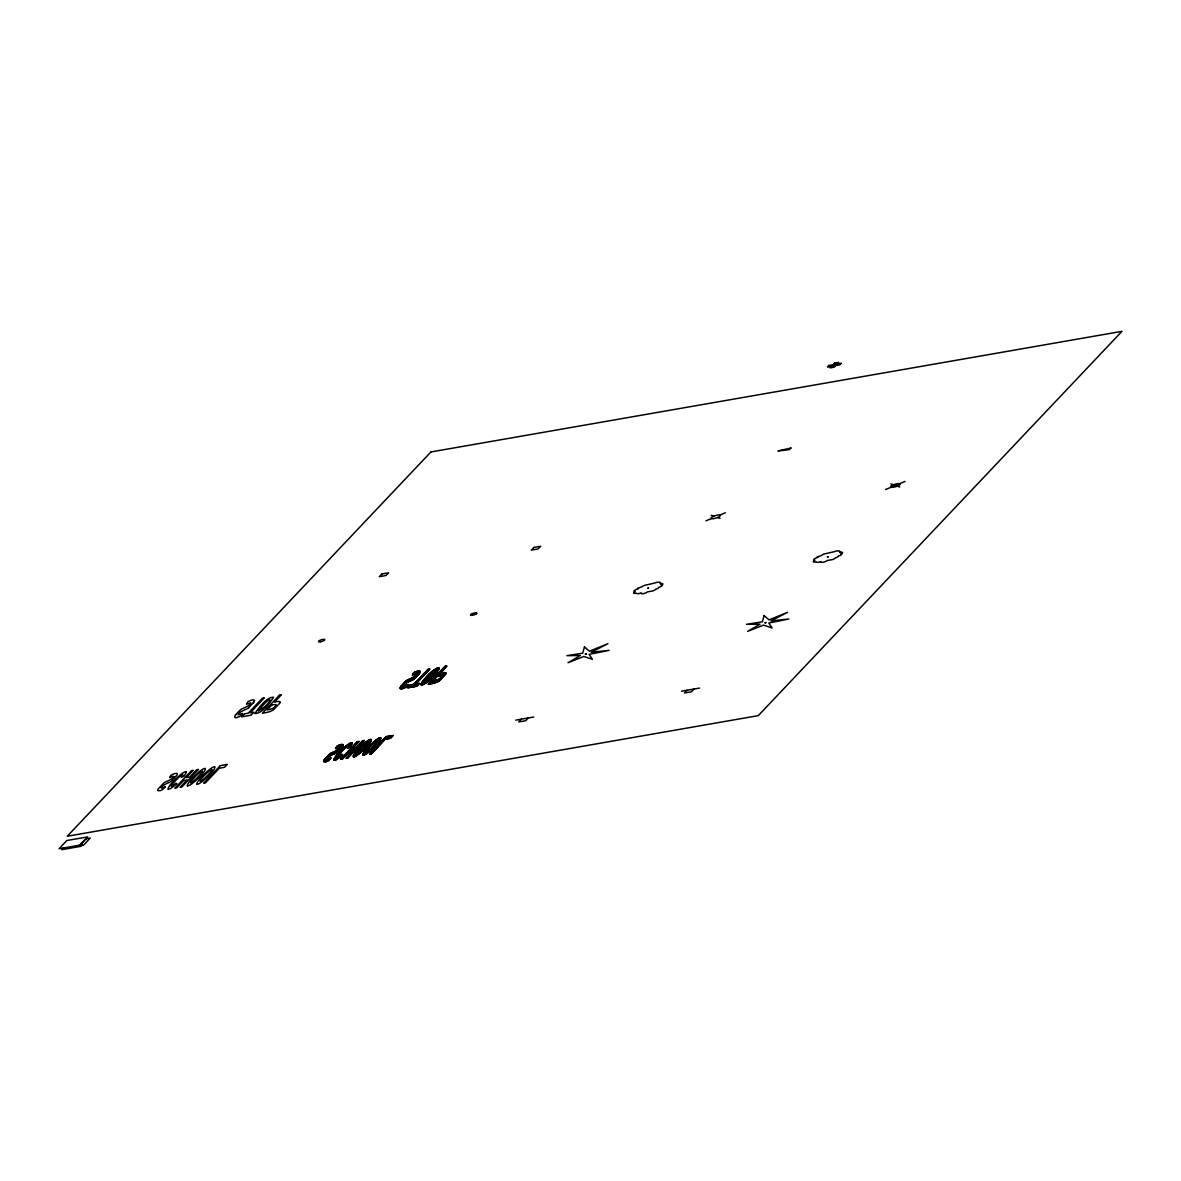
<?xml version="1.0" encoding="UTF-8"?>
<svg xmlns="http://www.w3.org/2000/svg" width="1181" height="1181" viewBox="0 0 1181 1181"><rect width="100%" height="100%" fill="white"/><g stroke="black" fill="none" stroke-linecap="round" stroke-linejoin="round"><path stroke-width="1.5" d="M420.731 684.567C427.123 684.995 435.42 674.543 439.243 668.328C432.866 667.915 424.555 678.352 420.731 684.567L422.222 685.201M339.685 747.603L339.67 747.647A10.526 2.805 -17.1 0 1 338.238 749.285A16.091 4.296 -17.1 0 1 334.725 751.529A7.972 2.126 -17.1 0 1 332.141 752.666L331.728 752.843A5.905 1.58 -17.1 0 0 329.499 754.187L324.45 759.56A18.881 5.049 -17.1 0 0 323.594 761.435A11.456 3.056 -17.1 0 0 323.712 761.76L326.163 761.686A4.015 1.078 -17.1 0 0 328.746 760.328L331.241 757.73A6.702 1.786 -17.1 0 1 329.868 758.394L327.403 759.088A4.783 1.27 -17.1 0 1 327.107 758.468A15.427 4.119 -17.1 0 1 329.558 756.298A11.574 3.1 -17.1 0 1 333.219 754.275L333.721 754.083A5.979 1.594 -17.1 0 0 337.175 752.223L341.84 747.293A17.494 4.68 -17.1 0 0 343.095 744.945A5.388 1.447 -17.1 0 0 342.52 744.414L341.014 744.547A4.074 1.092 -17.1 0 0 336.762 746.495L335.448 748.651A4.754 1.27 -17.1 0 1 338.563 747.411L341.088 748.09M424.127 681.806C436.867 676.211 441.827 659.81 424.127 681.806L422.591 681.348M253.221 702.931L254.579 700.289L252.985 699.831A4.207 1.122 -17.1 0 0 247.789 701.986L246.504 704.201L250.859 702.843L249.678 704.732A16.903 4.517 -17.1 0 1 247.538 706.194L243.64 708.098A5.816 1.55 -17.1 0 0 240.009 710.224L235.565 714.918M414.369 672.432L418.886 674.041L420.318 671.753L418.694 670.911A4.207 1.122 -17.1 0 0 413.498 673.067L412.199 675.281L416.568 673.923L415.372 675.812A16.903 4.517 -17.1 0 1 413.247 677.274L409.335 679.178A5.816 1.55 -17.1 0 0 405.703 681.304L401.26 685.999M412.449 677.732L414.649 678.514A5.802 1.55 -17.1 0 1 411.018 680.64L407.105 682.544A16.903 4.517 -17.1 0 0 404.98 684.006L403.784 685.895L408.035 684.596M235.742 714.741C231.122 720.336 242.016 716.778 242.459 713.457M401.437 685.821C396.831 691.416 407.711 687.859 408.154 684.537M63.375 848.017L61.811 849.656L80.603 846.378L82.168 844.74L59.05 848.755L66.845 840.518L87.571 836.901L79.777 845.138M248.438 707.98L253.753 702.37M419.447 673.436L414.132 679.06L411.711 678.13M410.161 684.921L407.327 687.918L416.76 686.264L419.595 683.268L415.83 683.932L430.002 668.933L428.127 669.273L413.94 684.257L410.161 684.921L414.93 686.589M349.399 751.618L342.475 758.94L340.733 759.25L357.356 741.683L359.098 741.373L352.174 748.695L355.673 748.09L362.597 740.767L364.339 740.457L347.716 758.025L345.974 758.335L352.898 751.013L348.277 751.278M521.293 719.185L518.695 721.931L525.604 720.735L528.202 717.989M687.15 690.25L684.552 692.981L691.461 691.786L694.059 689.04M647.69 588.227L648.487 587.976M648.546 588.182L647.793 588.418M585.348 654.112L586.16 653.861M586.204 654.067L585.422 654.304M827.35 556.871L828.161 556.62M828.25 556.812L827.468 557.063M765.008 622.756L765.819 622.49M765.908 622.697L765.155 622.948M335.566 756.711L337.943 757.183A28.388 7.588 -17.1 0 0 340.231 755.456A70.565 18.852 -17.1 0 0 341.589 754.26L342.726 754.674A78.3 20.918 -17.1 0 1 339.641 757.301A31.961 8.547 -17.1 0 1 335.862 759.885L334.061 760.284A31.961 8.547 -17.1 0 1 334.622 758.172A78.3 20.918 -17.1 0 1 336.319 755.722A152.807 40.833 -17.1 0 1 343.184 748.474A78.3 20.918 -17.1 0 1 346.358 745.772A31.961 8.547 -17.1 0 1 350.137 743.174L351.938 742.775M242.341 713.516L238.09 714.815L239.271 712.925A16.903 4.517 -17.1 0 1 241.411 711.464L245.308 709.56A5.816 1.55 -17.1 0 0 248.955 707.434M380.74 737.756L378.924 738.169A31.695 8.474 -17.1 0 0 375.145 740.753A77.606 20.741 -17.1 0 0 371.971 743.454A151.389 40.464 -17.1 0 0 365.121 750.688A77.606 20.741 -17.1 0 0 363.423 753.138A31.695 8.474 -17.1 0 0 362.833 755.161M353.783 756.962L355.112 756.519A31.725 8.474 -17.1 0 0 358.921 753.921A77.651 20.756 -17.1 0 0 362.109 751.205A151.478 40.479 -17.1 0 0 365.859 747.529A103.795 27.739 -17.1 0 0 368.723 744.325A89.682 23.96 -17.1 0 0 370.686 741.491A31.725 8.474 -17.1 0 0 371.277 739.454L371.277 739.542M705.943 520.865L711.464 518.577M719.864 515.078L725.37 512.79M885.617 489.51L891.124 487.222M899.538 483.723L905.045 481.435M370.642 739.35L369.505 739.719A31.725 8.474 -17.1 0 0 365.593 742.377A77.651 20.756 -17.1 0 0 362.39 745.093A151.478 40.479 -17.1 0 0 355.525 752.356A77.651 20.756 -17.1 0 0 353.828 754.821A31.725 8.474 -17.1 0 0 353.237 756.859M362.936 755.264L364.708 754.836A31.695 8.474 -17.1 0 0 368.472 752.253A77.606 20.741 -17.1 0 0 371.661 749.551A151.389 40.464 -17.1 0 0 375.381 745.875A103.721 27.724 -17.1 0 0 378.23 742.687A89.623 23.945 -17.1 0 0 380.193 739.867A31.695 8.474 -17.1 0 0 380.784 737.83M364.235 755.058L362.862 754.6M351.997 742.849A31.961 8.547 -17.1 0 1 351.377 744.886A90.435 24.166 -17.1 0 1 349.812 747.204L347.214 748.341A81.666 21.819 -17.1 0 0 348.055 747.189A28.388 7.588 -17.1 0 0 348.764 745.742L347.893 745.89A28.388 7.588 -17.1 0 0 345.605 747.617A70.565 18.852 -17.1 0 0 343.627 749.389A139.284 37.216 -17.1 0 0 339.05 754.231A70.565 18.852 -17.1 0 0 337.781 755.884A28.388 7.588 -17.1 0 0 337.072 757.331M376.769 740.856L377.684 740.708A26.986 7.204 -17.1 0 1 377.019 742.14A77.488 20.712 -17.1 0 1 375.588 744.045A90.051 24.063 -17.1 0 1 373.639 746.171A132.006 35.282 -17.1 0 1 371.203 748.621A66.977 17.892 -17.1 0 1 369.195 750.407A26.986 7.204 -17.1 0 1 366.863 752.12L365.962 752.282A26.986 7.204 -17.1 0 1 366.612 750.85A66.977 17.892 -17.1 0 1 367.852 749.197A132.006 35.282 -17.1 0 1 372.428 744.37A66.977 17.892 -17.1 0 1 374.436 742.583A26.986 7.204 -17.1 0 1 376.769 740.856L375.543 740.443M328.023 759.014L329.514 759.531M833.151 364.619L837.226 363.91M891.02 486.232L899.642 484.727M470.673 614.592L476.637 613.544M515.772 720.159L533.738 717.015M681.614 691.21L699.58 688.065M186.096 771.71L184.398 772.049A31.961 8.547 -17.1 0 0 180.501 774.706A78.3 20.918 -17.1 0 0 177.327 777.423A152.807 40.833 -17.1 0 0 170.463 784.671A78.3 20.918 -17.1 0 0 168.765 787.122A31.961 8.547 -17.1 0 0 168.16 789.159M168.263 789.262L170.02 788.834A31.961 8.547 -17.1 0 0 173.799 786.236A78.3 20.918 -17.1 0 0 176.884 783.623L175.733 783.21A70.565 18.852 -17.1 0 1 174.375 784.405A28.388 7.588 -17.1 0 1 172.086 786.118L171.23 786.28A28.388 7.588 -17.1 0 1 171.939 784.834A70.565 18.852 -17.1 0 1 173.194 783.18A139.284 37.216 -17.1 0 1 177.77 778.338A70.565 18.852 -17.1 0 1 179.763 776.567A28.388 7.588 -17.1 0 1 182.051 774.839L182.907 774.692A28.388 7.588 -17.1 0 1 182.199 776.138A81.666 21.819 -17.1 0 1 181.357 777.275L183.97 776.153A90.435 24.166 -17.1 0 0 185.535 773.835A31.961 8.547 -17.1 0 0 186.14 771.798M197.065 784.199L198.851 783.785A31.695 8.474 -17.1 0 0 202.63 781.202A77.606 20.741 -17.1 0 0 205.804 778.5A151.389 40.464 -17.1 0 0 209.539 774.825A103.721 27.724 -17.1 0 0 212.388 771.636A89.623 23.945 -17.1 0 0 214.351 768.816A31.695 8.474 -17.1 0 0 214.942 766.779L213.185 767.045A31.695 8.474 -17.1 0 0 209.288 769.702A77.606 20.741 -17.1 0 0 206.114 772.404A151.389 40.464 -17.1 0 0 199.264 779.637A77.606 20.741 -17.1 0 0 197.581 782.073A31.695 8.474 -17.1 0 0 196.976 784.11M187.469 785.896L189.27 785.468A31.725 8.474 -17.1 0 0 193.064 782.87A77.651 20.756 -17.1 0 0 196.253 780.154A151.478 40.479 -17.1 0 0 200.002 776.478A103.795 27.739 -17.1 0 0 202.866 773.275A89.682 23.96 -17.1 0 0 204.83 770.44A31.725 8.474 -17.1 0 0 205.42 768.403L203.59 768.698A31.725 8.474 -17.1 0 0 199.737 771.326A77.651 20.756 -17.1 0 0 196.548 774.042A151.478 40.479 -17.1 0 0 189.669 781.305A77.651 20.756 -17.1 0 0 187.971 783.756A31.725 8.474 -17.1 0 0 187.38 785.808M415.077 676.034L416.553 676.506M890.932 483.9L893.427 484.786M897.235 486.159L899.745 487.044M711.257 515.256L713.752 516.156M717.576 517.514L720.07 518.4M445.458 666.246L446.418 666.586M444.765 666.66L445.946 667.088M444.292 667.162L445.473 667.575M443.82 667.649L445.001 668.077M443.362 668.151L444.528 668.579M442.89 668.653L444.071 669.066M438.062 667.59L439.258 668.018M442.417 669.14L443.598 669.568M437.221 667.959L439.125 668.638M441.945 669.642L443.126 670.07M436.483 668.357L438.889 669.214M441.473 670.144L442.654 670.557M435.804 668.786L438.579 669.775M441 670.631L442.181 671.059M435.154 669.214L438.254 670.321M440.543 671.133L441.709 671.561M444.573 672.58L445.99 673.081M434.534 669.657L437.885 670.852M440.07 671.635L441.236 672.048M442.934 672.653L445.916 673.716M433.929 670.099L435.287 670.587M435.937 670.823L437.516 671.384M439.598 672.122L440.779 672.55M441.635 672.86L445.488 674.233M433.353 670.557L434.578 671M435.686 671.399L437.103 671.9M439.125 672.624L445.016 674.72M428.053 669.347L429.234 669.76M432.763 671.015L433.944 671.443M435.346 671.945L436.704 672.432M438.653 673.126L444.543 675.222M427.581 669.834L428.762 670.262M432.202 671.487L433.353 671.9M434.977 672.476L436.291 672.949M438.181 673.613L444.071 675.724M427.109 670.336L428.29 670.749M431.655 671.959L432.777 672.358M434.593 672.993L435.863 673.45M437.708 674.115L443.598 676.211M426.651 670.838L427.817 671.251M431.095 672.417L432.231 672.816M434.18 673.524L435.42 673.967M437.25 674.617L440.173 675.65M441.871 676.27L443.126 676.713M426.179 671.325L427.36 671.753M430.563 672.89L431.685 673.288M433.752 674.026L434.977 674.469M436.778 675.104L438.845 675.842M441.487 676.787L442.668 677.215M425.706 671.827L426.887 672.24M430.046 673.377L431.154 673.775M433.309 674.543L434.519 674.971M436.306 675.606L437.59 676.063M441.015 677.289L442.196 677.702M425.234 672.314L426.415 672.742M429.515 673.849L430.652 674.248M432.866 675.045L434.062 675.473M435.833 676.108L437.014 676.521M440.543 677.791L441.724 678.204M419.27 670.852L420.156 671.177M424.761 672.816L425.942 673.244M428.998 674.336L430.135 674.735M432.408 675.547L433.589 675.975M435.361 676.595L436.542 677.023M440.07 678.278L441.251 678.706M417.971 671.059L420.274 671.886M424.289 673.318L425.47 673.731M428.496 674.809L429.633 675.222M431.951 676.049L433.117 676.462M434.888 677.097L436.069 677.51M439.568 678.765L440.779 679.193M416.923 671.354L420.052 672.461M423.817 673.805L424.998 674.233M427.994 675.296L429.146 675.709M431.478 676.536L432.63 676.949M434.416 677.599L435.597 678.012M438.889 679.193L440.306 679.695M415.978 671.679L419.727 673.008M423.359 674.307L424.525 674.735M427.507 675.783L428.659 676.196M430.991 677.038L432.143 677.451M433.958 678.086L435.125 678.514M438.121 679.577L439.849 680.197M415.122 672.033L419.344 673.539M422.887 674.809L424.068 675.222M427.02 676.285L428.186 676.698M430.504 677.525L431.641 677.924M433.486 678.588L434.667 679.001M437.25 679.931L439.332 680.669M422.414 675.296L423.595 675.724M426.548 676.772L427.714 677.2M430.002 678.012L431.139 678.411M433.014 679.09L434.195 679.503M436.291 680.256L438.727 681.127M413.719 672.875L418.414 674.543M421.942 675.798L423.123 676.226M426.075 677.274L427.256 677.702M429.5 678.499L430.637 678.898M432.541 679.577L433.722 680.005M435.213 680.536L438.033 681.54M413.306 673.391L415.181 674.056M421.469 676.3L422.65 676.713M425.603 677.776L426.813 678.204M428.983 678.972L430.105 679.37M432.069 680.079L433.25 680.492M433.988 680.758L437.265 681.924M412.996 673.938L414.221 674.381M416.184 675.074L417.469 675.532M420.997 676.787L422.178 677.215M425.145 678.278L426.371 678.706M428.467 679.459L429.589 679.857M431.596 680.581L436.424 682.293M415.668 675.562L416.996 676.034M420.539 677.289L421.706 677.717M424.702 678.78L425.942 679.223M427.935 679.931L429.057 680.33M431.139 681.068L435.523 682.648M420.067 677.791L421.233 678.204M424.259 679.282L425.514 679.739M427.374 680.404L428.511 680.802M430.666 681.57L434.564 682.958M414.487 676.462L416.066 677.023M419.595 678.278L420.776 678.706M423.831 679.798L425.13 680.256M426.813 680.861L427.95 681.275M430.194 682.072L433.545 683.253M413.852 676.905L415.594 677.525M419.122 678.78L420.303 679.208M423.403 680.315L424.747 680.787M426.238 681.319L427.404 681.732M429.722 682.559L432.408 683.519M413.173 677.318L415.122 678.012M418.65 679.282L419.831 679.695M423.005 680.832L424.392 681.319M425.618 681.762L426.813 682.19M429.249 683.061L431.198 683.755M418.177 679.769L419.358 680.197M424.939 682.19L426.238 682.648M428.777 683.563L429.943 683.976M417.705 680.271L418.886 680.684M422.222 681.88L425.647 683.105M410.929 678.514L413.512 679.444M417.247 680.773L418.414 681.186M421.853 682.411L425.027 683.548M410.087 678.883L412.804 679.843M416.775 681.26L417.956 681.688M421.499 682.958L424.392 683.991M409.202 679.223L412.007 680.226M416.303 681.762L417.484 682.175M421.189 683.504L423.713 684.404M408.346 679.592L411.15 680.596M415.83 682.264L417.011 682.677M420.923 684.079L423.005 684.818M407.548 679.976L410.265 680.935M415.358 682.751L416.539 683.179M417.72 683.592L418.901 684.02M406.84 680.374L409.438 681.304M414.885 683.253L416.066 683.666M416.48 683.814L418.428 684.508M406.205 680.817L408.641 681.688M414.413 683.755L417.956 685.01M405.703 681.304L407.903 682.087M413.955 684.242L417.484 685.511M405.231 681.806L407.194 682.5M412.715 684.478L417.011 685.999M404.758 682.293L406.515 682.928M411.475 684.685L416.184 686.368M404.301 682.795L405.865 683.356M403.828 683.297L405.245 683.799M409.718 685.393L413.675 686.811M403.356 683.784L404.684 684.257M409.246 685.895L412.435 687.032M402.883 684.286L404.168 684.744M406.131 685.438L407.002 685.762M408.774 686.382L411.18 687.239M402.411 684.788L403.754 685.26M405.172 685.762L406.53 686.25M408.301 686.884L409.925 687.46M401.939 685.275L406.072 686.751M407.829 687.386L408.67 687.682M401.481 685.777L405.555 687.239M401.023 686.279L404.921 687.667M400.625 686.811L404.168 688.065M400.3 687.357L403.326 688.434M400.079 687.933L402.352 688.744M400.197 688.641L401.082 688.966M391.841 735.66L392.653 735.955M390.675 735.866L392.21 736.413M389.494 736.073L391.767 736.885M388.328 736.28L391.339 737.343M387.147 736.472L390.896 737.815M386.098 736.723L390.453 738.273M385.656 737.195L389.405 738.524M385.213 737.653L388.239 738.73M384.77 738.125L387.058 738.937M384.327 738.583L385.892 739.144M383.884 739.055L384.976 739.439M379.219 738.007L380.725 738.553M383.441 739.513L384.534 739.911M378.54 738.391L380.562 739.114M383.013 739.985L384.091 740.369M377.905 738.789L380.312 739.646M382.57 740.457L383.663 740.841M377.3 739.188L380.016 740.162M382.127 740.915L383.22 741.299M376.695 739.601L379.706 740.679M381.684 741.388L382.777 741.771M376.104 740.015L379.367 741.181M381.242 741.845L382.334 742.244M377.536 741.151L379.012 741.683M380.799 742.318L381.891 742.701M374.997 740.871L376.149 741.284M377.3 741.683L378.643 742.17M380.356 742.775L381.448 743.174M369.727 739.616L371.218 740.147M374.466 741.299L375.573 741.698M376.975 742.199L378.26 742.657M379.928 743.248L381.005 743.631M369.048 739.985L371.055 740.708M373.934 741.727L375.012 742.126M376.636 742.701L377.876 743.144M379.485 743.705L380.577 744.104M368.413 740.384L370.819 741.24M373.417 742.17L374.48 742.554M376.267 743.189L377.477 743.617M379.042 744.178L380.134 744.561M367.793 740.797L370.524 741.757M372.901 742.613L373.964 742.982M375.883 743.676L377.049 744.089M378.599 744.65L379.692 745.034M367.188 741.196L370.199 742.273M372.399 743.056L373.447 743.425M375.484 744.163L376.636 744.561M378.156 745.108L379.249 745.491M366.612 741.609L369.874 742.775M371.912 743.499L372.96 743.882M375.071 744.635L376.193 745.034M377.713 745.58L378.806 745.964M362.567 740.797L363.659 741.181M366.036 742.037L367.232 742.45M367.941 742.716L369.52 743.277M371.425 743.956L372.473 744.325M374.657 745.108L375.75 745.491M377.27 746.038L378.363 746.436M362.124 741.255L363.217 741.653M365.49 742.465L366.627 742.864M367.69 743.248L369.151 743.764M370.952 744.414L372 744.783M374.215 745.58L375.307 745.964M376.842 746.51L377.92 746.894M361.681 741.727L362.774 742.111M364.959 742.893L366.036 743.277M367.38 743.764A28.108 7.514 -17.1 0 0 368.073 742.318L367.188 742.465A28.108 7.514 -17.1 0 0 364.87 744.207A69.856 18.675 -17.1 0 0 362.877 745.993A137.823 36.832 -17.1 0 0 358.286 750.85A69.856 18.675 -17.1 0 0 357.016 752.504A28.108 7.514 -17.1 0 0 356.322 753.95L357.208 753.803A28.108 7.514 -17.1 0 0 359.511 752.076A69.856 18.675 -17.1 0 0 361.519 750.275A137.823 36.832 -17.1 0 0 363.969 747.824A93.978 25.111 -17.1 0 0 365.918 745.683A80.839 21.598 -17.1 0 0 367.38 743.764L368.782 744.251M370.48 744.857L371.528 745.241M373.772 746.038L374.864 746.422M376.399 746.968L377.492 747.366M361.238 742.185L362.331 742.583M364.427 743.321L365.49 743.705M367.025 744.251L368.383 744.739M370.007 745.314L371.07 745.698M373.329 746.51L374.407 746.894M375.957 747.44L377.049 747.824M357.828 741.594L358.625 741.875M360.81 742.657L361.888 743.041M363.91 743.764L364.959 744.133M366.656 744.753L367.985 745.211M369.55 745.772L370.613 746.156M372.886 746.968L373.949 747.352M375.514 747.898L376.606 748.296M357.09 741.963L358.183 742.347M360.367 743.129L361.46 743.513M363.394 744.207L364.442 744.576M366.287 745.241L367.571 745.698M369.092 746.23L370.17 746.628M372.428 747.425L373.491 747.809M375.071 748.37L376.163 748.754M356.647 742.421L357.74 742.805M359.925 743.587L361.017 743.971M362.892 744.65L363.925 745.019M365.889 745.713L367.143 746.171M368.649 746.702L369.727 747.086M371.956 747.883L373.019 748.267M374.628 748.843L375.72 749.226M356.219 742.893L357.297 743.277M359.482 744.06L360.574 744.443M362.405 745.093L363.438 745.462M365.475 746.185L366.715 746.628M368.192 747.16L369.299 747.558M371.498 748.341L372.546 748.71M374.185 749.3L375.278 749.684M355.776 743.351L356.869 743.75M359.039 744.517L360.131 744.916M361.917 745.551L362.951 745.92M365.062 746.672L366.272 747.101M367.763 747.632L368.871 748.031M371.011 748.798L372.059 749.167M373.757 749.773L374.835 750.156M355.333 743.823L356.426 744.207M358.596 744.99L359.688 745.373M361.43 745.993L362.478 746.377M364.619 747.13L365.815 747.558M367.335 748.104L368.457 748.503M370.524 749.241L371.587 749.61M373.314 750.23L374.407 750.629M350.89 742.849L351.982 743.248M354.891 744.281L355.983 744.68M358.153 745.447L359.245 745.846M360.958 746.451L362.021 746.82M364.176 747.603L365.372 748.031M366.907 748.577L368.044 748.975M370.037 749.684L371.085 750.068M372.871 750.703L373.964 751.086M350.093 743.189L351.849 743.823M354.448 744.753L355.54 745.137M357.725 745.92L358.803 746.303M360.5 746.909L361.548 747.293M363.733 748.06L364.929 748.488M366.494 749.049L367.645 749.463M369.52 750.127L370.583 750.511M372.428 751.16L373.521 751.559M349.458 743.587L351.643 744.37M354.005 745.211L355.097 745.61M357.282 746.377L358.374 746.776M360.028 747.366L361.106 747.75M363.29 748.533L364.471 748.946M366.08 749.522L367.261 749.95M369.003 750.57L370.066 750.954M371.985 751.633L373.078 752.017M348.823 743.986L351.377 744.901M353.562 745.683L354.654 746.067M356.839 746.85L357.932 747.233M359.57 747.824L360.648 748.208M362.833 748.99L363.999 749.404M365.682 750.009L366.892 750.437M368.457 750.998L369.55 751.382M371.543 752.09L372.635 752.489M348.218 744.399L351.067 745.418M353.134 746.156L354.211 746.54M356.396 747.322L357.489 747.706M359.127 748.282L360.205 748.68M362.375 749.448L363.541 749.861M365.283 750.481L366.553 750.939M367.896 751.411L369.018 751.825M371.1 752.563L372.192 752.947M347.627 744.812L350.742 745.92M352.691 746.613L353.783 746.997M355.953 747.78L357.046 748.163M358.684 748.754L359.777 749.138M361.903 749.905L363.069 750.319M364.899 750.968L366.258 751.456M367.306 751.825L368.487 752.253M370.672 753.035L371.749 753.419M347.052 745.226L348.395 745.713M348.735 745.831L350.388 746.422M352.248 747.086L353.34 747.47M355.26 748.149L356.603 748.636M358.242 749.226L359.349 749.61M361.43 750.363L362.582 750.762M364.53 751.456L366.036 752.002M366.627 752.208L367.926 752.681M370.229 753.493L371.321 753.877M346.491 745.654L347.657 746.067M348.528 746.377L350.034 746.909M351.805 747.543L352.898 747.942M354.093 748.355L356.16 749.108M357.813 749.684L358.935 750.083M360.943 750.806L362.095 751.219M364.176 751.957L367.35 753.094M341.412 744.458L343.11 745.063M345.959 746.082L347.066 746.481M348.247 746.894L349.502 747.352M351.362 748.016L352.455 748.4M352.912 748.562L355.717 749.566M357.385 750.156L358.522 750.57M360.456 751.249L361.607 751.662M363.837 752.459L366.774 753.508M340.379 744.724L343.007 745.654M345.428 746.51L346.505 746.894M347.908 747.396L348.705 747.691M350.919 748.474L355.289 750.038M356.972 750.629L358.123 751.042M359.954 751.692L361.106 752.105M363.512 752.976L366.169 753.921M339.464 745.019L342.741 746.185M344.896 746.953L345.959 747.322M350.477 748.946L354.846 750.496M356.559 751.116L357.725 751.529M359.437 752.135L360.589 752.548M363.231 753.493L365.549 754.319M338.637 745.344L342.401 746.687M344.394 747.396L345.428 747.765M350.048 749.404L354.403 750.968M356.145 751.588L357.356 752.017M358.906 752.563L360.072 752.991M363.01 754.039L364.914 754.718M337.899 745.698L341.973 747.16M343.878 747.839L344.926 748.208M349.606 749.876L353.96 751.426M355.761 752.076L357.016 752.518M358.345 752.991L359.541 753.419M337.249 746.097L341.53 747.617M343.391 748.282L344.424 748.651M349.163 750.348L351.658 751.234M352.425 751.515L353.518 751.898M355.363 752.563L356.692 753.035M357.769 753.404L359.009 753.847M336.747 746.54L339.05 747.352M342.903 748.724L343.937 749.094M348.72 750.806L350.477 751.441M351.982 751.972L353.075 752.356M354.994 753.05L356.455 753.567M357.149 753.818L358.463 754.275M336.437 747.042L337.958 747.588M339.434 748.119L340.645 748.547M342.416 749.182L343.464 749.551M351.554 752.445L352.632 752.828M354.64 753.537L357.887 754.703M336.127 747.558L337.087 747.898M339.036 748.592L340.217 749.02M341.944 749.64L342.992 750.009M347.834 751.736L348.926 752.135M351.111 752.902L352.204 753.301M354.3 754.039L357.297 755.117M338.548 749.049L339.774 749.477M341.471 750.097L342.52 750.466M347.391 752.208L348.484 752.592M350.668 753.375L351.761 753.758M353.975 754.556L356.706 755.53M338.002 749.477L339.331 749.95M341.014 750.555L342.062 750.924M346.963 752.666L348.041 753.065M350.226 753.832L351.318 754.231M353.68 755.072L356.086 755.929M337.426 749.891L338.888 750.407M340.556 751.013L341.619 751.382M346.52 753.138L347.613 753.522M349.783 754.305L350.875 754.689M353.444 755.604L355.451 756.327M336.821 750.304L338.445 750.88M340.098 751.47L341.176 751.854M346.077 753.596L347.17 753.995M349.34 754.762L350.432 755.161M353.281 756.18L354.758 756.696M336.186 750.703L338.002 751.352M339.656 751.928L340.733 752.327M345.634 754.069L346.727 754.452M348.897 755.235L349.989 755.619M335.537 751.086L337.559 751.81M339.213 752.4L340.305 752.784M345.192 754.541L346.284 754.925M348.469 755.707L349.546 756.091M334.843 751.47L337.116 752.282M338.77 752.873L339.877 753.257M344.749 754.999L345.841 755.382M348.026 756.165L349.104 756.549M334.12 751.825L336.555 752.696M338.342 753.33L339.464 753.744M341.412 754.423L342.549 754.836M344.306 755.471L345.398 755.855M347.583 756.637L348.675 757.021M333.352 752.179L335.906 753.094M337.928 753.818L339.065 754.216M340.91 754.88L342.047 755.279M343.878 755.929L344.955 756.327M347.14 757.095L348.233 757.493M332.54 752.504L335.183 753.448M337.515 754.29L338.667 754.703M340.394 755.309L341.545 755.722M343.435 756.401L344.512 756.785M346.697 757.567L347.79 757.951M331.728 752.843L334.415 753.803M337.102 754.762L338.283 755.19M339.877 755.751L341.029 756.165M342.992 756.859L344.084 757.257M330.99 753.198L333.588 754.128M336.703 755.25L337.928 755.678M339.331 756.18L340.497 756.593M342.549 757.331L343.641 757.715M330.311 753.581L332.806 754.467M336.319 755.722L337.589 756.18M338.77 756.608L339.966 757.036M342.106 757.789L343.199 758.187M329.72 753.995L332.053 754.836M335.935 756.209L337.308 756.711M338.179 757.021L339.434 757.464M341.663 758.261L342.756 758.645M329.248 754.452L331.344 755.205M337.426 757.375L338.873 757.892M341.22 758.733L342.047 759.014M328.805 754.925L330.665 755.589M335.227 757.213L338.297 758.305M328.362 755.382L330.03 755.973M334.887 757.715L337.692 758.719M327.934 755.855L329.425 756.386M334.577 758.232L337.087 759.117M327.491 756.312L328.849 756.8M334.312 758.748L336.467 759.516M327.048 756.785L328.303 757.228M334.12 759.309L335.817 759.914M326.62 757.257L327.801 757.671M334.016 759.885L334.991 760.239M326.177 757.715L327.358 758.143M329.041 758.733L329.957 759.073M325.735 758.187L327.048 758.66M325.306 758.645L329.071 759.988M324.864 759.117L328.598 760.446M324.421 759.59L327.993 760.859M324.066 760.077L327.285 761.228M323.771 760.594L326.487 761.568M323.609 761.169L325.572 761.863M416.613 674.543L417.941 675.03M255.037 713.486C261.414 713.915 269.726 703.463 273.549 697.248C267.157 696.834 258.86 707.271 255.037 713.486M637.637 588.418L638.168 588.773A4.148 1.107 -17.1 0 0 634.374 590.544A4.148 1.107 -17.1 0 0 635.23 591.578A3.735 1.004 -17.1 0 0 633.621 593.113A3.735 1.004 -17.1 0 0 636.426 593.157A4.193 1.122 -17.1 0 0 641.372 592.936A3.381 0.901 -17.1 0 0 643.187 593.644A3.381 0.901 -17.1 0 0 647.395 591.932L650.244 591.341A3.1 0.827 -17.1 0 0 653.521 590.662A3.1 0.827 -17.1 0 0 655.47 589.304A3.218 0.856 -17.1 0 0 658.688 587.356A3.041 0.812 -17.1 0 0 661.685 586.071A3.041 0.812 -17.1 0 0 661.271 585.215A2.775 0.738 -17.1 0 0 662.866 583.931A2.775 0.738 -17.1 0 0 660.415 583.975L661.139 583.193L659.78 583.06A4.178 1.122 -17.1 0 0 658.57 582.159A4.178 1.122 -17.1 0 0 654.333 583.134L646.494 584.935A3.233 0.856 -17.1 0 0 642.065 586.706L637.637 588.418M817.296 557.063L817.843 557.417A4.148 1.107 -17.1 0 0 814.049 559.189A4.148 1.107 -17.1 0 0 814.905 560.222A3.735 1.004 -17.1 0 0 813.281 561.757A3.735 1.004 -17.1 0 0 816.086 561.787A4.193 1.122 -17.1 0 0 821.046 561.58A3.381 0.901 -17.1 0 0 822.862 562.289A3.381 0.901 -17.1 0 0 827.069 560.562L829.903 559.986A3.1 0.827 -17.1 0 0 833.196 559.307A3.1 0.827 -17.1 0 0 835.144 557.949A3.218 0.856 -17.1 0 0 838.362 556A3.041 0.812 -17.1 0 0 841.359 554.716A3.041 0.812 -17.1 0 0 840.946 553.859A2.775 0.738 -17.1 0 0 842.54 552.56A2.775 0.738 -17.1 0 0 840.075 552.619L840.769 551.793L839.292 551.719A4.178 1.122 -17.1 0 0 838.23 550.804A4.178 1.122 -17.1 0 0 834.007 551.778L826.198 553.52A3.233 0.856 -17.1 0 0 821.74 555.336L817.296 557.063M173.828 776.552L173.799 776.64A10.526 2.805 -17.1 0 1 172.396 778.235A16.091 4.296 -17.1 0 1 168.883 780.479A7.972 2.126 -17.1 0 1 166.3 781.601A5.905 1.58 -17.1 0 0 163.642 783.136L158.594 788.509A18.881 5.049 -17.1 0 0 157.737 790.384A11.456 3.056 -17.1 0 0 157.87 790.709L160.321 790.635A4.015 1.078 -17.1 0 0 162.889 789.277L165.384 786.679A6.702 1.786 -17.1 0 1 164.011 787.343L161.546 788.037A4.783 1.27 -17.1 0 1 161.251 787.402A15.427 4.119 -17.1 0 1 163.701 785.247A11.574 3.1 -17.1 0 1 167.362 783.224L167.864 783.018A5.979 1.594 -17.1 0 0 171.319 781.172L175.999 776.242A17.494 4.68 -17.1 0 0 177.253 773.895A5.388 1.447 -17.1 0 0 176.663 773.363L175.172 773.496A4.074 1.092 -17.1 0 0 170.92 775.445L169.606 777.6A4.754 1.27 -17.1 0 1 172.706 776.345L173.828 776.552M584.447 646.937L582.676 653.182L566.836 655.662L580.314 655.529L568.017 662.703L583.886 656.474L592.434 659.338L589.112 654.392L609.16 650.347L591.253 652.281L607.935 643.66L589.393 651.262L584.447 646.937M764.122 615.581L762.35 621.811L746.51 624.306L759.973 624.173L747.691 631.333L763.546 625.118L772.108 627.982L768.787 623.037L788.819 618.992L770.913 620.926L787.609 612.304L769.052 619.907L764.122 615.581M258.432 710.726C271.158 705.131 276.118 688.73 258.432 710.726M430.917 451.954L67.273 836.237L758.305 715.627L1121.95 331.344L430.917 451.954M86.124 838.717L79.304 845.921L83.452 845.197L90.273 837.993L86.124 838.717M244.467 713.841L241.633 716.837L251.066 715.184L253.9 712.187L250.121 712.852L264.308 697.853L262.418 698.192L248.231 713.176L244.467 713.841M191.514 770.632L174.891 788.199L176.633 787.889L183.557 780.567L187.056 779.962L180.117 787.284L181.874 786.974L198.497 769.407L196.74 769.717L189.816 777.024L186.332 777.644L193.256 770.322L191.514 770.632M381.862 573.981L379.337 576.653L386.069 575.472L388.593 572.8L381.862 573.981M279.41 695.225L262.389 713.221L266.153 712.556A6.304 1.683 -17.1 0 0 273.948 709.323L279.971 702.946A6.304 1.683 -17.1 0 0 276.443 701.691L274.553 702.016L281.299 694.9L279.41 695.225M271.719 705.013L267.113 709.884L268.988 709.56A4.207 1.122 -17.1 0 0 274.184 707.404L275.955 705.529A4.207 1.122 -17.1 0 0 273.608 704.688L271.719 705.013M220.316 765.598L203.693 783.165L205.435 782.855L219.282 768.226L224.523 767.31L227.298 764.373L220.316 765.598M533.901 547.438L531.361 550.11L538.093 548.944L540.618 546.272L533.901 547.438M445.104 666.305L428.083 684.301L431.862 683.637A6.304 1.683 -17.1 0 0 439.642 680.404L445.68 674.026A6.304 1.683 -17.1 0 0 442.137 672.771L440.247 673.096L446.994 665.981L445.104 666.305M437.413 676.093L432.807 680.965L434.697 680.64A4.207 1.122 -17.1 0 0 439.893 678.485L441.664 676.61A4.207 1.122 -17.1 0 0 439.302 675.768L437.413 676.093M386.157 736.649L369.535 754.216L371.292 753.921L385.139 739.276L390.38 738.361L393.14 735.438L386.157 736.649M828.9 365.446L827.438 366.996L839.809 364.84L841.271 363.29L828.9 365.446M834.613 363.084L830.036 367.911L834.096 367.202L838.687 362.36L834.613 363.084M790.93 448.027L789.395 449.636L777.999 450.95L790.93 448.027M201.907 771.208L201.346 771.414A28.108 7.514 -17.1 0 0 199.028 773.142A69.856 18.675 -17.1 0 0 197.035 774.928A137.823 36.832 -17.1 0 0 192.429 779.785A69.856 18.675 -17.1 0 0 191.174 781.453A28.108 7.514 -17.1 0 0 190.481 782.9L191.352 782.752A28.108 7.514 -17.1 0 0 193.669 781.01A69.856 18.675 -17.1 0 0 195.662 779.224A137.823 36.832 -17.1 0 0 198.113 776.773A93.978 25.111 -17.1 0 0 200.061 774.633A80.839 21.598 -17.1 0 0 201.523 772.714A28.108 7.514 -17.1 0 0 202.217 771.267L201.907 771.208M211.502 769.599L210.912 769.805A26.986 7.204 -17.1 0 0 208.594 771.533A66.977 17.892 -17.1 0 0 206.586 773.319A132.006 35.282 -17.1 0 0 202.01 778.146A66.977 17.892 -17.1 0 0 200.77 779.8A26.986 7.204 -17.1 0 0 200.106 781.232L201.021 781.069A26.986 7.204 -17.1 0 0 203.353 779.342A66.977 17.892 -17.1 0 0 205.346 777.57A132.006 35.282 -17.1 0 0 207.797 775.12A90.051 24.063 -17.1 0 0 209.731 772.994A77.488 20.712 -17.1 0 0 211.178 771.075A26.986 7.204 -17.1 0 0 211.827 769.643L211.502 769.599M893.353 487.251A4.798 1.284 -17.1 0 0 899.922 484.062A4.798 1.284 -17.1 0 0 892.718 485.111A4.798 1.284 -17.1 0 0 893.353 487.251M713.634 518.607A4.813 1.284 -17.1 0 0 720.262 515.433A4.813 1.284 -17.1 0 0 713.088 516.451A4.813 1.284 -17.1 0 0 713.634 518.607M472.282 615.301A3.322 0.886 -17.1 0 0 476.829 613.101A3.322 0.886 -17.1 0 0 471.839 613.825A3.322 0.886 -17.1 0 0 472.282 615.301M320.243 641.829A3.292 0.886 -17.1 0 0 324.775 639.644A3.292 0.886 -17.1 0 0 319.859 640.338A3.292 0.886 -17.1 0 0 320.243 641.829"/></g></svg>
